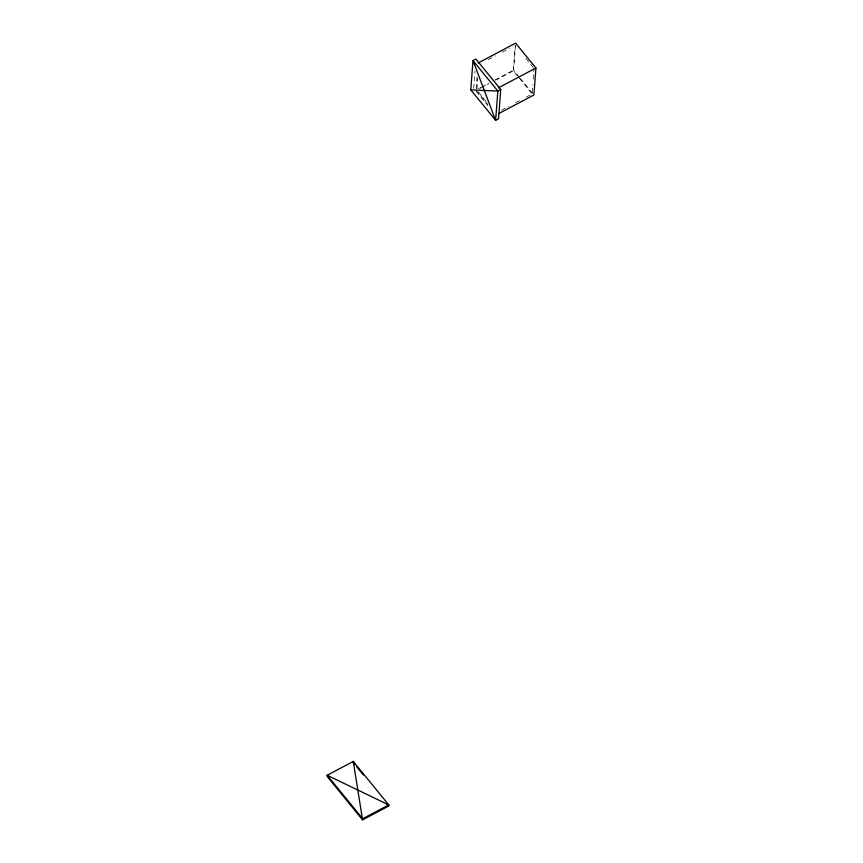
<?xml version="1.0" encoding="UTF-8"?>
<svg xmlns="http://www.w3.org/2000/svg" width="863" height="863" viewBox="0 0 863 863"><rect width="100%" height="100%" fill="white"/><g stroke="black" fill="none" stroke-linecap="round" stroke-linejoin="round"><path stroke-width="0.65" stroke-dasharray="4.32 3.24" d="M473.701 88.339L475.006 71.046M476.171 88.706L477.034 77.141M476.948 88.792L477.757 78.058M517.422 75.847L513.323 70.831L515.243 45.34M519.526 77.379L513.614 70.13L515.448 45.717M532.266 92.578L532.87 84.531M533.269 79.159L534.078 68.425M488.178 59.655L495.243 55.922M502.298 52.19L509.353 48.447M478.415 88.749L480.767 87.508M481.932 86.883L488.976 83.161M494.844 80.065L513.614 70.13M480.378 88.263L488.62 83.905M495.675 80.173L513.323 70.831M501.565 110.108L508.631 106.376M515.686 102.632L521.576 99.525M526.279 97.034L532.158 93.916L518.242 76.85M525.891 58.393L533.258 67.422M520.367 78.414L533.895 94.984M478.49 92.136L487.498 103.182M476.074 89.989L487.897 104.488M476.193 91.392L487.778 105.599"/><path stroke-width="1.29" d="M362.568 819.85L353.28 761.436L327.163 775.254L327.077 776.355L362.568 819.85L388.684 806.042L388.76 804.931L353.28 761.436L353.194 762.547L354.887 764.618M470.788 89.881L472.989 60.604L475.901 59.062L500.745 89.515L498.544 118.792L495.632 120.335L470.788 89.881L497.832 91.057L500.745 89.515M478.102 63.01L515.643 43.15L535.923 68.004L533.895 94.984L498.695 113.603M498.383 87.864L535.923 68.004M356.57 766.689L363.334 774.974M386.991 803.971L388.684 806.042M497.832 91.057L495.632 120.335L472.989 60.604L497.832 91.057M388.76 804.931L362.654 818.739L327.163 775.254L388.76 804.931"/></g></svg>
